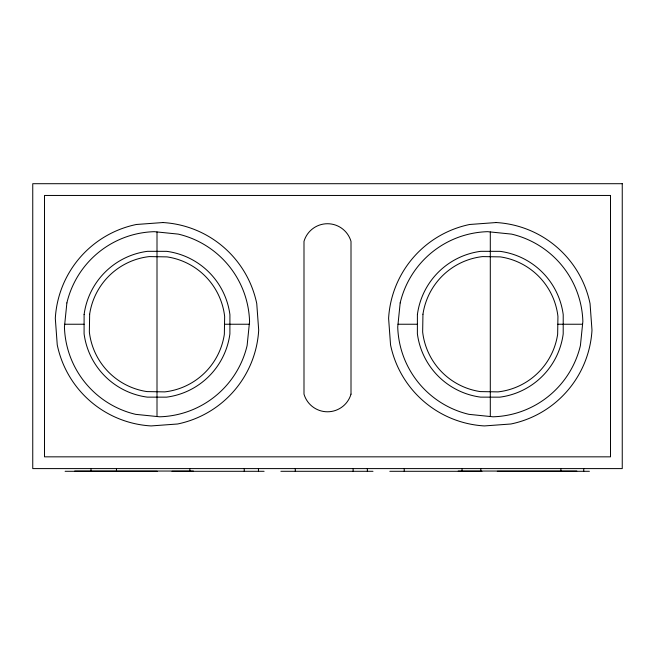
<?xml version="1.0" encoding="UTF-8"?>
<svg xmlns="http://www.w3.org/2000/svg" width="655" height="655" viewBox="0 0 655 655"><rect width="100%" height="100%" fill="white"/><g stroke="black" fill="none" stroke-linecap="round" stroke-linejoin="round"><path stroke-width="0.98" d="M64.714 324.241L84.094 324.241M224.518 324.241L249.285 324.241M398.011 324.241L417.391 324.241M557.814 324.241L582.582 324.241M74.686 471.051L193.413 471.051M458.189 471.051L576.826 471.051M65.107 471.297L157.208 471.297M171.995 471.297L264.096 471.297M280.88 471.297L372.982 471.297M389.823 471.297L481.933 471.297M497.301 471.297L589.402 471.297M583.761 468.595L583.761 471.297M560.893 468.595L560.893 471.051M490.3 231.952L490.3 416.523M480.803 468.595L480.803 471.051M462.045 468.595L462.045 471.051M404.209 468.595L404.209 471.297M367.34 468.595L367.34 471.297M353.11 468.595L353.11 471.297M295.266 468.595L295.266 471.297M258.455 468.595L258.455 471.297M244.225 468.595L244.225 471.297M189.852 468.595L189.852 471.051M157.004 231.952L157.004 416.523M116.459 468.595L116.459 471.051M91.004 468.595L91.004 471.051M84.102 314.572L84.086 333.772A73.54 73.54 0 0 0 147.334 397.135L166.534 397.159A73.54 73.54 0 0 0 229.897 333.903L229.921 314.703A73.54 73.54 0 0 0 166.665 251.34L147.465 251.323A73.54 73.54 0 0 0 84.102 314.572M417.399 314.572L417.382 333.772A73.54 73.54 0 0 0 480.631 397.135L499.831 397.159A73.54 73.54 0 0 0 563.202 333.903L563.218 314.703A73.54 73.54 0 0 0 499.962 251.34L480.762 251.323A73.54 73.54 0 0 0 417.399 314.572M89.645 314.236L89.358 332.011A68.087 68.087 0 0 0 146.998 391.592L164.773 391.886A68.087 68.087 0 0 0 224.354 334.238L224.649 316.463A68.087 68.087 0 0 0 167 256.883L149.225 256.596A68.087 68.087 0 0 0 89.645 314.236M422.95 314.236L422.655 332.011A68.087 68.087 0 0 0 480.295 391.592L498.07 391.886A68.087 68.087 0 0 0 557.651 334.238L557.945 316.463A68.087 68.087 0 0 0 500.297 256.883L482.53 256.596A68.087 68.087 0 0 0 422.95 314.236M66.884 302.921L64.436 326.968A92.601 92.601 0 0 0 135.683 414.353L159.73 416.801A92.601 92.601 0 0 0 247.115 345.553L249.563 321.507A92.601 92.601 0 0 0 178.316 234.122L154.269 231.673A92.601 92.601 0 0 0 66.884 302.921M400.18 302.921L397.732 326.968A92.601 92.601 0 0 0 468.98 414.353L493.035 416.801A92.601 92.601 0 0 0 580.412 345.553L582.86 321.507A92.601 92.601 0 0 0 511.612 234.122L487.566 231.673A92.601 92.601 0 0 0 400.18 302.921M162.882 222.544L136.363 224.485A101.861 101.861 0 0 0 55.307 318.355L57.247 344.874A101.861 101.861 0 0 0 151.117 425.93L177.636 423.99A101.861 101.861 0 0 0 258.692 330.12L256.752 303.601A101.861 101.861 0 0 0 162.882 222.544M496.179 222.544L469.66 224.485A101.861 101.861 0 0 0 388.603 318.355L390.544 344.874A101.861 101.861 0 0 0 484.413 425.93L510.933 423.99A101.861 101.861 0 0 0 591.989 330.12L590.049 303.601A101.861 101.861 0 0 0 496.179 222.544M622.25 183.703L32.75 183.703L32.75 468.595L622.25 468.595L622.25 183.703M610.501 195.46L44.499 195.46L44.499 456.838L610.501 456.838L610.501 195.46M351.006 394.146L351.006 241.368A24.481 24.481 0 0 0 303.994 241.368L303.994 394.146A24.481 24.481 0 0 0 351.006 394.146"/></g></svg>
